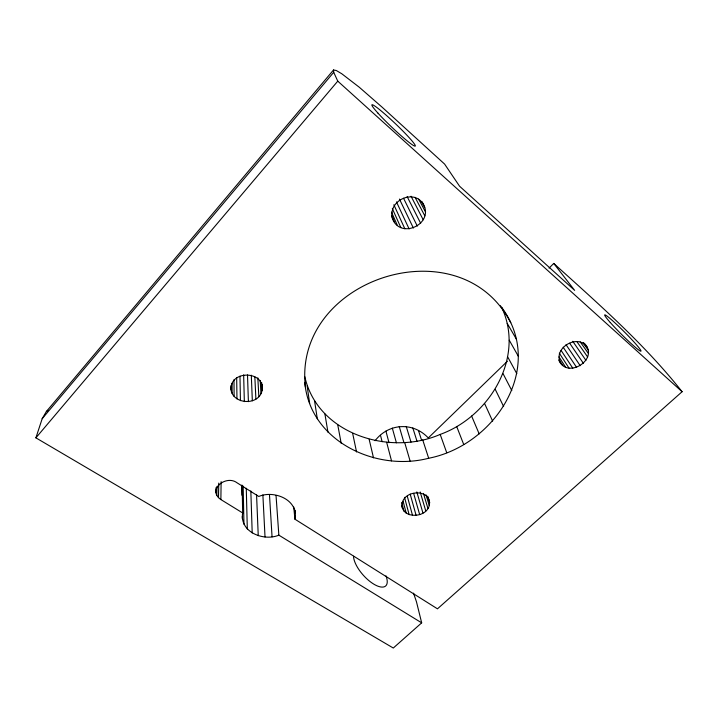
<?xml version="1.0" encoding="UTF-8"?>
<svg xmlns="http://www.w3.org/2000/svg" width="718" height="718" viewBox="0 0 718 718"><rect width="100%" height="100%" fill="white"/><g stroke="black" fill="none" stroke-linecap="round" stroke-linejoin="round"><path stroke-width="1.08" d="M553.749 263.443L574.651 290.368L459.556 186.204L444.604 164.081L382.093 107.17L359.278 87.237L341.831 73.801L336.329 70.526L333.52 69.969L46.365 411.522L42.174 418.711L35.9 437.845L393.293 648.031L421.672 622.847L278.853 535.161C263.659 541.623 239.354 532.02 242.666 512.948L220.875 499.566C206.578 489.748 226.17 474.499 237.012 482.783L258.785 496.479C274.141 489.811 298.93 499.899 294.927 519.204L437.468 608.828L682.1 391.723C644.477 344.11 598.597 303.983 553.749 263.443L549.046 268.119M220.875 499.566L221.126 481.634M231.124 389.946C229.159 370.012 264.915 370.237 262.133 390.287C258.713 407.662 228.109 403.875 231.115 385.539M218.496 497.646L218.748 483.106M216.818 495.285L216.998 486.355M215.947 492.647L216.019 487.666M304.782 376.609C317.634 434.318 389.838 456.334 440.188 434.417C489.389 416.727 525.325 357.663 501.658 307.313C546.093 367.625 494.531 445.348 428.682 458.255C375.747 471.968 310.023 441.238 304.773 382.443M391.507 215.571C397.584 242.244 437.54 223.603 421.906 201.767M429.274 505.562C432.442 489.389 405.571 488.994 402.304 502.78C399.423 518.8 425.855 519.114 429.274 505.562L426.034 494.855M558.801 360.14C567.157 379.966 599.88 358.919 584.416 343.419M42.174 418.711L333.708 72.312L333.52 69.969M35.9 437.845L337.765 81.143L333.708 72.312M375.092 440.726C388.429 423.171 413.119 421.681 428.278 437.944L507.42 361.226M46.365 411.522L48.079 410.319M587.01 347.045C577.703 333.197 552.672 348.221 560.587 362.94M337.765 81.143L682.1 391.723M510.722 322.705C460.175 224.519 292.917 278.449 305.383 386.769M422.956 203.715C413.173 188.242 386.975 201.587 392.836 218.595M583.599 342.692L584.892 344.505M583.025 342.827L588.213 350.124M580.18 341.849L588.437 353.525M576.904 341.66L587.656 357.008M572.74 341.292L585.933 360.337M569.697 343.267L583.393 363.308M566.035 344.676L580.216 365.704M563.181 347.198L576.599 367.374M561.099 350.402L572.793 368.208M559.304 353.148L569.051 368.154M558.981 356.9L565.622 367.203M559.142 359.817L562.741 365.426M500.428 305.733L501.541 307.609M507.213 323.387L516.368 339.138M509.25 340.197L518.378 356.325M507.823 357.142L516.807 373.656M421.502 201.587L424.67 207.466M418.603 199.066L425.298 211.577M415.058 197.315L424.796 215.777M503.067 373.683L511.808 390.574M411.037 196.238L423.216 219.771M407.151 196.606L420.658 223.289M403.552 198.258L417.302 226.107M495.223 389.309L503.641 406.541M399.441 199.066L413.371 228.037M396.462 201.911L409.125 228.961M393.859 204.756L404.853 228.8M484.614 403.561L492.638 421.116M392.324 208.579L400.841 227.579M391.472 212.061L397.35 225.362M391.498 215.185L394.613 222.302M471.618 416.045L479.184 433.887M456.657 426.42L463.729 444.505M440.188 434.417L446.722 452.699M413.532 593.14L416.476 601.828L421.672 622.847M422.687 439.811L428.682 458.255M418.558 430.836L421.601 440.269M412.823 427.928L417.104 441.534M427.748 496.192L429.705 502.6M406.235 426.447L411.01 442.144M423.44 493.383L427.937 508.425M420.183 491.974L425.783 510.992M404.665 442.467L410.104 461.01M399.235 426.501L403.821 442.216M416.826 491.911L422.965 513.092M413.64 493.365L419.662 514.582M392.306 428.099L396.408 442.809M410.193 494.128L416.108 515.371M407.303 496.273L412.527 515.398M404.512 497.332L409.161 514.671M385.916 431.114L389.012 442.719M403.094 501.317L406.244 513.226M386.643 442.288L391.534 460.884M401.712 502.519L403.974 511.162M401.649 505.382L402.493 508.613M380.504 435.35L382.138 441.714M369.142 439.272L373.504 457.86M352.673 433.448L356.55 451.972M337.765 424.948L341.194 443.356M324.904 413.981L327.955 432.191M314.556 400.815L317.302 418.782M307.124 385.817L309.655 403.489M295.107 510.229L295.43 513.532M293.752 507.034L294.927 519.204M276.035 495.447L278.853 535.161M269.483 494.783L272.05 536.804M262.115 384.534L262.249 386.769M261.675 382.613L262.133 390.287M260.212 380.441L260.966 393.661M257.843 377.856L258.839 396.659M262.878 494.908L265.023 536.983M254.845 376.896L255.895 399.091M256.559 494.72L258.247 535.673M251.3 375.2L252.332 400.797M247.504 374.904L248.401 401.658M250.833 490.968L252.206 532.971M243.644 374.859L244.344 401.613M246.274 488.258L247.315 529.049M243.16 486.095L243.949 524.167M242.137 485.224L242.666 512.948M239.974 376.169L240.44 400.68M241.733 485.224L241.921 495.258M242.316 516.439L242.361 518.665M236.68 377.776L236.958 398.912M233.987 379.768L234.122 396.408M232.085 383.403L232.129 393.356M385.988 575.854A22.949 9.513 48.2 0 1 373.809 584.147A22.949 9.513 48.2 0 1 353.516 556.27M377.865 113.022A29.914 2.504 43.6 0 0 414.492 146.014A29.914 2.504 43.6 0 0 388.609 117.384A29.914 2.504 43.6 0 0 377.865 113.022M610.273 322.499A25.686 1.867 45 0 0 640.537 351.147A25.686 1.867 45 0 0 617.695 325.416A25.686 1.867 45 0 0 610.273 322.499"/></g></svg>
